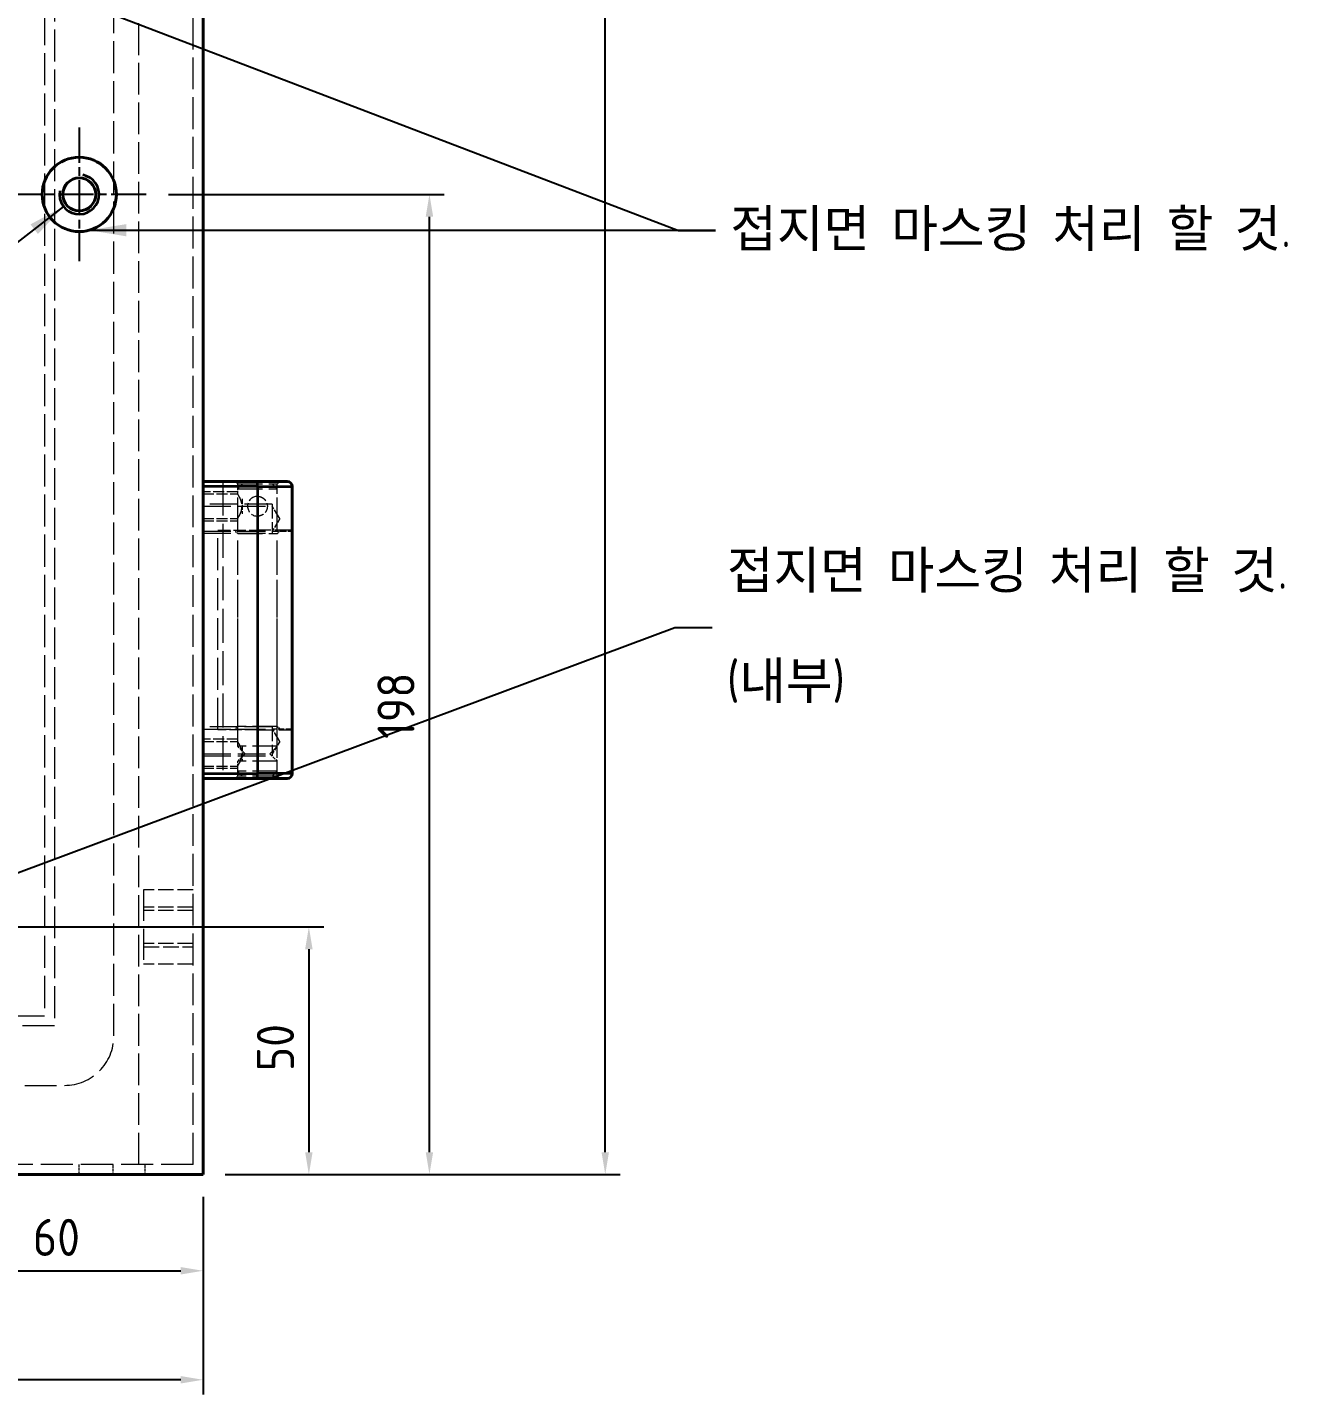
# Model space of a CAD drawing. Header units: millimetres. Extents: x 0 to 2523, y 0 to 1782.
# Drawn here: x 1109.8 to 1367.6, y 441.6 to 717.8 of the extents above; entities that cross this region are included whole.
import ezdxf

# ---------------------------------------------------------------- set-up
doc = ezdxf.new("R2010")
doc.units = ezdxf.units.MM
doc.header["$LTSCALE"] = 3
doc.linetypes.add('CHAIN', pattern=[0.3543, 0.2362, -0.0295, 0.0591, -0.0295])
doc.linetypes.add('DASHED', pattern=[0.2067, 0.1654, -0.0413])
for name, color, linetype, lineweight in [('가려진 것(ISO)', 2, 'DASHED', 18), ('가시적인 것(ISO)', 3, 'Continuous', 40), ('가시적인 좁은 것(ISO)', 3, 'Continuous', 35), ('기호(ISO)', 5, 'Continuous', 25), ('중심 표식(ISO)', 1, 'Continuous', 25), ('치수(ISO)', 2, 'Continuous', 25)]:
    doc.layers.add(name, color=color, linetype=linetype, lineweight=lineweight)
doc.styles.add('치수 텍스트_PSTEK_POSCO', font='isocp.shx')
doc.dimstyles.new('치수_PSTEK_POSCO', dxfattribs={"dimscale": 3, "dimtxt": 2.5, "dimasz": 1.5, "dimexe": 1, "dimexo": 1.5, "dimgap": 1, "dimtad": 1, "dimrnd": 1e-08, "dimdsep": 46, "dimtxsty": '치수 텍스트_PSTEK_POSCO', "dimcen": 0.09, "dimdle": 10, "dimclrd": 7, "dimclre": 7, "dimclrt": 2, "dimadec": 1, "dimazin": 2, "dimtfac": 1, "dimtmove": 0, "dimatfit": 3, "dimfxl": 0, "dimtolj": 1, "dimlwd": -1, "dimlwe": -1, "dimarcsym": 0})
doc.dimstyles.new('치수_PSTEK_POSCO$7', dxfattribs={"dimscale": 3, "dimtxt": 2.5, "dimasz": 2.5, "dimexe": 1, "dimexo": 1.5, "dimgap": 1, "dimtad": 1, "dimrnd": 1e-08, "dimdsep": 46, "dimtxsty": '치수 텍스트_PSTEK_POSCO', "dimcen": 0.09, "dimdle": 10, "dimclrd": 7, "dimclre": 7, "dimclrt": 2, "dimadec": 1, "dimazin": 2, "dimtfac": 1, "dimtmove": 0, "dimatfit": 3, "dimfxl": 0, "dimtolj": 1, "dimlwd": -1, "dimlwe": -1, "dimarcsym": 0})

# ---------------------------------------------------------------- blocks, each defined once
blk = doc.blocks.new('*D28')
at = {"layer": 'Defpoints', "color": 0, "transparency": 16777216}
for p in [(1145.28, 1166.07), (1226.54, 1166.07), (1145.28, 486.07)]:
    blk.add_point(p, dxfattribs=at)
at = {"layer": '치수(ISO)', "color": 7, "transparency": 16777216}
for p, q in [((1149.78, 1166.07), (1229.54, 1166.07)), ((1226.54, 490.57), (1226.54, 1161.57)), ((1149.78, 486.07), (1229.54, 486.07))]:
    blk.add_line(p, q, dxfattribs=at)
for points in [[(1225.79, 1161.57), (1227.29, 1161.57), (1226.54, 1166.07)], [(1225.79, 490.57), (1227.29, 490.57), (1226.54, 486.07)]]:
    blk.add_solid(points, dxfattribs=at)
at = {"layer": '치수(ISO)', "color": 2, "transparency": 16777216, "insert": (1219.79, 829.09), "char_height": 7.5, "attachment_point": 4, "rotation": 90, "style": '치수 텍스트_PSTEK_POSCO'}
blk.add_mtext('\\A1;680', dxfattribs=at)
blk = doc.blocks.new('*D50')
at = {"layer": 'Defpoints', "color": 0, "transparency": 16777216}
for p in [(1040.28, 498.32), (1145.28, 486.07), (1040.28, 444.59)]:
    blk.add_point(p, dxfattribs=at)
at = {"layer": '치수(ISO)', "color": 7, "transparency": 16777216}
for p, q in [((1040.28, 493.82), (1040.28, 441.59)), ((1145.28, 481.57), (1145.28, 441.59)), ((1140.78, 444.59), (1044.78, 444.59))]:
    blk.add_line(p, q, dxfattribs=at)
for points in [[(1044.78, 445.34), (1044.78, 443.84), (1040.28, 444.59)], [(1140.78, 445.34), (1140.78, 443.84), (1145.28, 444.59)]]:
    blk.add_solid(points, dxfattribs=at)
at = {"layer": '치수(ISO)', "color": 2, "transparency": 16777216, "insert": (1085.37, 451.34), "char_height": 7.5, "attachment_point": 4, "style": '치수 텍스트_PSTEK_POSCO'}
blk.add_mtext('\\A1;105', dxfattribs=at)
blk = doc.blocks.new('*D51')
at = {"layer": 'Defpoints', "color": 0, "transparency": 16777216}
for p in [(1098.78, 536.07), (1145.28, 486.07), (1166.66, 486.07)]:
    blk.add_point(p, dxfattribs=at)
at = {"layer": '치수(ISO)', "color": 7, "transparency": 16777216}
for p, q in [((1103.28, 536.07), (1169.66, 536.07)), ((1166.66, 531.57), (1166.66, 490.57)), ((1149.78, 486.07), (1169.66, 486.07))]:
    blk.add_line(p, q, dxfattribs=at)
for points in [[(1165.91, 531.57), (1167.41, 531.57), (1166.66, 536.07)], [(1165.91, 490.57), (1167.41, 490.57), (1166.66, 486.07)]]:
    blk.add_solid(points, dxfattribs=at)
at = {"layer": '치수(ISO)', "color": 2, "transparency": 16777216, "insert": (1159.91, 506.94), "char_height": 7.5, "attachment_point": 4, "rotation": 90, "style": '치수 텍스트_PSTEK_POSCO'}
blk.add_mtext('\\A1;50', dxfattribs=at)
blk = doc.blocks.new('*D52')
at = {"layer": 'Defpoints', "color": 0, "transparency": 16777216}
for p in [(1133.78, 684.07), (1191.02, 684.07), (1145.28, 486.07)]:
    blk.add_point(p, dxfattribs=at)
at = {"layer": '치수(ISO)', "color": 7, "transparency": 16777216}
for p, q in [((1138.28, 684.07), (1194.02, 684.07)), ((1191.02, 490.57), (1191.02, 679.57)), ((1149.78, 486.07), (1194.02, 486.07))]:
    blk.add_line(p, q, dxfattribs=at)
for points in [[(1190.27, 679.57), (1191.77, 679.57), (1191.02, 684.07)], [(1190.27, 490.57), (1191.77, 490.57), (1191.02, 486.07)]]:
    blk.add_solid(points, dxfattribs=at)
at = {"layer": '치수(ISO)', "color": 2, "transparency": 16777216, "insert": (1184.27, 574.05), "char_height": 7.5, "attachment_point": 4, "rotation": 90, "style": '치수 텍스트_PSTEK_POSCO'}
blk.add_mtext('\\A1;198', dxfattribs=at)
blk = doc.blocks.new('*D53')
at = {"layer": 'Defpoints', "color": 0, "transparency": 16777216}
for p in [(1085.28, 522.57), (1145.28, 486.07), (1145.28, 466.61)]:
    blk.add_point(p, dxfattribs=at)
at = {"layer": '치수(ISO)', "color": 7, "transparency": 16777216}
for p, q in [((1085.28, 518.07), (1085.28, 463.61)), ((1145.28, 481.57), (1145.28, 463.61)), ((1089.78, 466.61), (1140.78, 466.61))]:
    blk.add_line(p, q, dxfattribs=at)
for points in [[(1089.78, 467.36), (1089.78, 465.86), (1085.28, 466.61)], [(1140.78, 467.36), (1140.78, 465.86), (1145.28, 466.61)]]:
    blk.add_solid(points, dxfattribs=at)
at = {"layer": '치수(ISO)', "color": 2, "transparency": 16777216, "insert": (1110.92, 473.36), "char_height": 7.5, "attachment_point": 4, "style": '치수 텍스트_PSTEK_POSCO'}
blk.add_mtext('\\A1;60', dxfattribs=at)

msp = doc.modelspace()

# ---------------------------------------------------------------- linework, layer by layer
at = {"layer": '가려진 것(ISO)', "ltscale": 12.984919}
msp.add_line((1115.2766, 1136.0669), (1115.2766, 516.0669), dxfattribs=at)
at = {"layer": '가려진 것(ISO)', "ltscale": 13.068692}
msp.add_line((1127.2766, 514.0669), (1127.2766, 1138.0669), dxfattribs=at)
at = {"layer": '가려진 것(ISO)', "ltscale": 13.070897}
msp.add_line((1113.2766, 1134.0669), (1113.2766, 518.0669), dxfattribs=at)
at = {"layer": '가려진 것(ISO)', "ltscale": 12.910631}
msp.add_line((1132.2766, 488.0669), (1132.2766, 760.2669), dxfattribs=at)
at = {"layer": '가려진 것(ISO)', "ltscale": 12.97622}
msp.add_line((1143.2766, 488.0669), (1143.2766, 761.6497), dxfattribs=at)
at = {"layer": '가려진 것(ISO)', "ltscale": 13.822656}
msp.add_line((1149.2766, 626.0669), (1149.2766, 566.0669), dxfattribs=at)
at = {"layer": '가려진 것(ISO)', "ltscale": 0.448841}
for p, q in [((1152.2766, 625.5669), (1151.7766, 626.0669)), ((1160.2766, 625.5669), (1160.7766, 626.0669)), ((1152.2766, 615.5669), (1151.7766, 616.0669)), ((1160.2766, 615.5669), (1160.7766, 616.0669)), ((1152.2766, 576.5669), (1151.7766, 576.0669)), ((1160.2766, 576.5669), (1160.7766, 576.0669)), ((1152.2766, 566.5669), (1151.7766, 566.0669)), ((1160.2766, 566.5669), (1160.7766, 566.0669))]:
    msp.add_line(p, q, dxfattribs=at)
at = {"layer": '가려진 것(ISO)', "ltscale": 10.132536}
for p, q in [((1152.2766, 625.5669), (1160.2766, 625.5669)), ((1152.2766, 624.5669), (1160.2766, 624.5669)), ((1152.2766, 615.5669), (1160.2766, 615.5669)), ((1160.2766, 576.5669), (1152.2766, 576.5669)), ((1160.2766, 572.5669), (1152.2766, 572.5669)), ((1160.2766, 569.5669), (1152.2766, 569.5669)), ((1160.2766, 567.5669), (1152.2766, 567.5669)), ((1160.2766, 566.5669), (1152.2766, 566.5669))]:
    msp.add_line(p, q, dxfattribs=at)
at = {"layer": '가려진 것(ISO)', "ltscale": 1.269698}
for p, q in [((1152.2766, 623.5669), (1152.2766, 625.5669)), ((1152.2766, 567.5669), (1152.2766, 569.5669)), ((1160.2766, 567.5669), (1160.2766, 569.5669)), ((1152.2766, 566.5669), (1152.2766, 568.5669)), ((1120.2766, 486.0669), (1120.2766, 488.0669)), ((1127.0266, 488.0669), (1127.0266, 486.0669)), ((1133.5266, 488.0669), (1133.5266, 486.0669))]:
    msp.add_line(p, q, dxfattribs=at)
at = {"layer": '가려진 것(ISO)', "ltscale": 0.897783}
for p, q in [((1153.2766, 625.5669), (1152.2766, 624.5669)), ((1159.2766, 625.5669), (1160.2766, 624.5669)), ((1153.2766, 566.5669), (1152.2766, 567.5669)), ((1159.2766, 566.5669), (1160.2766, 567.5669))]:
    msp.add_line(p, q, dxfattribs=at)
at = {"layer": '가려진 것(ISO)', "ltscale": 13.97624}
for p, q in [((1152.2766, 572.5669), (1152.2766, 624.5669)), ((1160.2766, 572.5669), (1160.2766, 624.5669))]:
    msp.add_line(p, q, dxfattribs=at)
at = {"layer": '가려진 것(ISO)', "ltscale": 5.936204}
for p, q in [((1160.2766, 616.2169), (1160.2766, 625.5669)), ((1160.2766, 566.5669), (1160.2766, 575.9169))]:
    msp.add_line(p, q, dxfattribs=at)
at = {"layer": '가려진 것(ISO)', "ltscale": 4.444192}
for p, q in [((1152.2766, 623.9999), (1145.2766, 623.9999)), ((1145.2766, 623.5669), (1152.2766, 623.5669)), ((1145.2766, 618.5669), (1152.2766, 618.5669)), ((1145.2766, 618.1339), (1152.2766, 618.1339)), ((1152.2766, 573.9999), (1145.2766, 573.9999)), ((1145.2766, 573.5669), (1152.2766, 573.5669)), ((1145.2766, 568.5669), (1152.2766, 568.5669)), ((1145.2766, 568.1339), (1152.2766, 568.1339))]:
    msp.add_line(p, q, dxfattribs=at)
at = {"layer": '가려진 것(ISO)', "ltscale": 2.049378}
for p, q in [((1153.1541, 622.6006), (1153.1541, 619.5331)), ((1153.1541, 572.6006), (1153.1541, 569.5331))]:
    msp.add_line(p, q, dxfattribs=at)
at = {"layer": '가려진 것(ISO)', "ltscale": 11.288502}
for p, q in [((1159.2766, 621.4999), (1145.2766, 621.4999)), ((1145.2766, 621.0669), (1159.2766, 621.0669)), ((1145.2766, 616.0669), (1159.2766, 616.0669)), ((1145.2766, 615.6339), (1159.2766, 615.6339)), ((1159.2766, 576.4999), (1145.2766, 576.4999)), ((1145.2766, 576.0669), (1159.2766, 576.0669)), ((1145.2766, 571.0669), (1159.2766, 571.0669)), ((1145.2766, 570.6339), (1159.2766, 570.6339))]:
    msp.add_line(p, q, dxfattribs=at)
at = {"layer": '가려진 것(ISO)', "ltscale": 5.850043}
for p, q in [((1159.2766, 621.4999), (1159.2766, 615.6339)), ((1159.2766, 576.4999), (1159.2766, 570.6339))]:
    msp.add_line(p, q, dxfattribs=at)
at = {"layer": '가려진 것(ISO)', "ltscale": 1.851636}
for p, q in [((1160.7787, 618.5669), (1159.2766, 621.0669)), ((1160.7787, 618.5669), (1159.2766, 616.0669)), ((1160.7787, 573.5669), (1159.2766, 576.0669)), ((1160.7787, 573.5669), (1159.2766, 571.0669))]:
    msp.add_line(p, q, dxfattribs=at)
at = {"layer": '가려진 것(ISO)', "ltscale": 5.079091}
for p, q in [((1148.2766, 616.2169), (1156.2766, 616.2169)), ((1156.2766, 575.9169), (1148.2766, 575.9169))]:
    msp.add_line(p, q, dxfattribs=at)
at = {"layer": '가려진 것(ISO)', "ltscale": 12.997904}
msp.add_line((1148.2766, 575.9169), (1148.2766, 616.2169), dxfattribs=at)
at = {"layer": '가려진 것(ISO)', "ltscale": 1.491912}
for p, q in [((1152.2766, 616.2169), (1152.2766, 618.5669)), ((1152.2766, 573.5669), (1152.2766, 575.9169))]:
    msp.add_line(p, q, dxfattribs=at)
at = {"layer": '가려진 것(ISO)', "ltscale": 6.980978}
for p, q in [((1163.2766, 616.2169), (1156.2766, 616.2169)), ((1156.2766, 575.9169), (1163.2766, 575.9169))]:
    msp.add_line(p, q, dxfattribs=at)
at = {"layer": '가려진 것(ISO)', "ltscale": 2.539495}
for p, q in [((1159.2766, 616.0669), (1163.2766, 616.0669)), ((1163.2766, 576.0669), (1159.2766, 576.0669))]:
    msp.add_line(p, q, dxfattribs=at)
at = {"layer": '가려진 것(ISO)', "ltscale": 12.578616}
for p, q in [((1152.2766, 576.5669), (1152.2766, 615.5669)), ((1160.2766, 576.5669), (1160.2766, 615.5669))]:
    msp.add_line(p, q, dxfattribs=at)
at = {"layer": '가려진 것(ISO)', "ltscale": 1.346724}
for p, q in [((1153.7766, 571.0669), (1152.2766, 572.5669)), ((1158.7766, 571.0669), (1160.2766, 572.5669)), ((1153.7766, 571.0669), (1152.2766, 569.5669)), ((1158.7766, 571.0669), (1160.2766, 569.5669))]:
    msp.add_line(p, q, dxfattribs=at)
at = {"layer": '가려진 것(ISO)', "ltscale": 12.665669}
msp.add_line((1133.2766, 543.5669), (1133.2766, 528.5669), dxfattribs=at)
at = {"layer": '가려진 것(ISO)', "ltscale": 6.348889}
for p, q in [((1143.2766, 543.5669), (1133.2766, 543.5669)), ((1143.2766, 540.0669), (1133.2766, 540.0669)), ((1143.2766, 539.3904), (1133.2766, 539.3904)), ((1143.2766, 532.7434), (1133.2766, 532.7434)), ((1133.2766, 532.0669), (1143.2766, 532.0669)), ((1143.2766, 528.5669), (1133.2766, 528.5669))]:
    msp.add_line(p, q, dxfattribs=at)
at = {"layer": '가려진 것(ISO)', "ltscale": 12.901145}
for p, q in [((1113.2766, 518.0669), (817.2766, 518.0669)), ((813.2766, 504.0669), (1117.2766, 504.0669))]:
    msp.add_line(p, q, dxfattribs=at)
at = {"layer": '가려진 것(ISO)', "ltscale": 13.075485}
msp.add_line((1115.2766, 516.0669), (815.2766, 516.0669), dxfattribs=at)
at = {"layer": '가려진 것(ISO)', "ltscale": 13.047749}
msp.add_line((1143.2766, 488.0669), (787.2766, 488.0669), dxfattribs=at)
at = {"layer": '가려진 것(ISO)', "ltscale": 3.989087}
msp.add_arc((1156.2766, 621.0669), 2, 90, 270, dxfattribs=at)
at = {"layer": '가려진 것(ISO)', "ltscale": 12.665669}
msp.add_arc((1117.2766, 514.0669), 10, 270, 0, dxfattribs=at)
at = {"layer": '가려진 것(ISO)', "ltscale": 0.008454}
msp.add_open_spline([(1162.2766, 626.0669), (1162.2766, 626.0669), (1162.2766, 626.0669), (1162.2766, 626.0669)], degree=3, dxfattribs=at)
at = {"layer": '가려진 것(ISO)', "ltscale": 5.135678}
for points in [[(1152.2766, 618.5669), (1152.2936, 618.5935), (1152.3192, 618.6334), (1152.4726, 618.8917), (1152.5819, 619.083), (1152.7957, 619.5169), (1152.9163, 619.7916), (1153.0976, 620.4028), (1153.1541, 620.7406), (1153.1541, 621.3931), (1153.0976, 621.7309), (1152.9163, 622.3422), (1152.7957, 622.6168), (1152.5819, 623.0507), (1152.4726, 623.242), (1152.3192, 623.5003), (1152.2936, 623.5402), (1152.2766, 623.5669)], [(1152.2766, 568.5669), (1152.2936, 568.5935), (1152.3192, 568.6334), (1152.4726, 568.8917), (1152.5819, 569.083), (1152.7957, 569.5169), (1152.9163, 569.7916), (1153.0976, 570.4028), (1153.1541, 570.7406), (1153.1541, 571.3931), (1153.0976, 571.7309), (1152.9163, 572.3422), (1152.7957, 572.6168), (1152.5819, 573.0507), (1152.4726, 573.242), (1152.3192, 573.5003), (1152.2936, 573.5402), (1152.2766, 573.5669)]]:
    msp.add_open_spline(points, degree=3, knots=[1.949545609, 1.949545609, 1.949545609, 1.949545609, 2.0466362, 2.0466362, 2.143726792, 2.143726792, 2.241590761, 2.241590761, 2.339454731, 2.339454731, 2.4373187, 2.4373187, 2.535182669, 2.535182669, 2.632273261, 2.632273261, 2.729363852, 2.729363852, 2.729363852, 2.729363852], dxfattribs=at)
at = {"layer": '가려진 것(ISO)', "ltscale": 4.009624}
msp.add_open_spline([(1156.2766, 623.0669), (1156.5292, 623.0669), (1156.7977, 623.0161), (1157.2901, 622.8115), (1157.514, 622.6578), (1157.8676, 622.3043), (1158.0213, 622.0803), (1158.2258, 621.588), (1158.2766, 621.3195), (1158.2766, 620.8142), (1158.2258, 620.5457), (1158.0213, 620.0534), (1157.8676, 619.8294), (1157.514, 619.4759), (1157.2901, 619.3222), (1156.7977, 619.1176), (1156.5292, 619.0669), (1156.2766, 619.0669)], degree=3, knots=[-0.909540528, -0.909540528, -0.909540528, -0.909540528, -0.833754696, -0.833754696, -0.757968865, -0.757968865, -0.682164608, -0.682164608, -0.606360352, -0.606360352, -0.530556096, -0.530556096, -0.454751839, -0.454751839, -0.378966008, -0.378966008, -0.303180176, -0.303180176, -0.303180176, -0.303180176], dxfattribs=at)
at = {"layer": '가시적인 것(ISO)'}
for p, q in [((1145.2766, 486.0669), (1145.2766, 1166.0669)), ((1145.2766, 626.0669), (1156.2766, 626.0669)), ((1156.2766, 626.0669), (1162.2766, 626.0669)), ((1163.2766, 625.0669), (1163.2766, 567.0669)), ((1156.2766, 566.0669), (1145.2766, 566.0669)), ((1162.2766, 566.0669), (1156.2766, 566.0669)), ((1145.2766, 486.0669), (785.2766, 486.0669))]:
    msp.add_line(p, q, dxfattribs=at)
for radius in [7.5, 3.3235]:
    msp.add_circle((1120.2766, 684.0669), radius, dxfattribs=at)
for centre, start, end in [((1162.2766, 625.0669), 0, 90), ((1162.2766, 567.0669), 270, 0)]:
    msp.add_arc(centre, 1, start, end, dxfattribs=at)
at = {"layer": '가시적인 좁은 것(ISO)'}
for p, q in [((1156.2766, 625.0669), (1145.2766, 625.0669)), ((1156.2766, 625.0669), (1156.2766, 626.0669)), ((1156.2766, 625.0669), (1163.2766, 625.0669)), ((1156.2766, 625.0669), (1156.2766, 567.0669)), ((1145.2766, 567.0669), (1156.2766, 567.0669)), ((1156.2766, 566.0669), (1156.2766, 567.0669)), ((1163.2766, 567.0669), (1156.2766, 567.0669))]:
    msp.add_line(p, q, dxfattribs=at)
msp.add_arc((1120.2766, 684.0669), 4, 170, 80, dxfattribs=at)
at = {"layer": '중심 표식(ISO)', "linetype": 'CHAIN', "ltscale": 10.000767}
for p, q in [((1120.2766, 697.5669), (1120.2766, 670.5669)), ((1133.7766, 684.0669), (1106.7766, 684.0669))]:
    msp.add_line(p, q, dxfattribs=at)

# ---------------------------------------------------------------- texts
at = {"layer": '기호(ISO)', "color": 2, "insert": (1251.8069, 676.7992), "char_height": 7.5, "width": 131.594152, "attachment_point": 4, "style": '치수 텍스트_PSTEK_POSCO'}
msp.add_mtext('{\\fISOCP|b0|i0;\\H7.5000;접지면 마스킹 처리 할 것.}', dxfattribs=at)
at = {"layer": '기호(ISO)', "color": 2, "insert": (1251.7938, 676.8359), "char_height": 7.5, "attachment_point": 4, "style": '치수 텍스트_PSTEK_POSCO'}
msp.add_mtext('{\\fISOCP|b0|i0;\\H7.5000; }', dxfattribs=at)
at = {"layer": '기호(ISO)', "color": 2, "insert": (1251.1211, 596.6045), "char_height": 7.5, "width": 134.928489, "attachment_point": 4, "line_spacing_factor": 1.78626, "style": '치수 텍스트_PSTEK_POSCO'}
msp.add_mtext('{\\fISOCP|b0|i0;\\H7.5000;접지면 마스킹 처리 할 것. \\P(내부)}', dxfattribs=at)

# ---------------------------------------------------------------- dimensions: what is measured, and where the dimension line sits
at = {"layer": '치수(ISO)', "color": 7}
for base, p1, p2, angle, picture, middle in [((1226.5354, 1166.0669), (1145.2766, 486.0669), (1145.2766, 1166.0669), 90, '*D28', (1226.5354, 836.0669)), ((1191.0196, 684.0669), (1145.2766, 486.0669), (1133.7766, 684.0669), 90, '*D52', (1191.0196, 580.0669)), ((1166.6589, 486.0669), (1098.7766, 536.0669), (1145.2766, 486.0669), 90, '*D51', (1166.6589, 511.0669)), ((1145.2766, 466.6147), (1085.2766, 522.5669), (1145.2766, 486.0669), 180, '*D53', (1115.2766, 466.6147)), ((1040.2766, 444.5857), (1145.2766, 486.0669), (1040.2766, 498.3169), 180, '*D50', (1091.5266, 444.5857))]:
    dim = msp.add_linear_dim(base=base, p1=p1, p2=p2, angle=angle, dimstyle='치수_PSTEK_POSCO', override={"dimdec": 2, "dimtp": 0, "dimtm": 0, "dimtdec": 2, "dimtofl": 0, "dimatfit": 1}, dxfattribs=at)
    dim.commit()
    dim.dimension.update_dxf_attribs({"geometry": picture, "text_midpoint": middle, "dimtype": 160})

# ---------------------------------------------------------------- leaders
at = {"layer": '기호(ISO)', "color": 7, "annotation_type": 0, "has_hookline": 1}
for points, hookline_direction, text_width in [([(1089.7766, 734.7255), (1241.3069, 676.7992), (1248.8069, 676.7992)], 0, 115.8273), ([(1117.1069, 681.6269), (1088.7295, 659.6776), (1081.2295, 659.6776)], 1, 55.5059), ([(1122.2673, 676.8359), (1248.7938, 676.8359)], 0, 3.3346), ([(1091.1136, 540.7764), (1240.6211, 596.6045), (1248.1211, 596.6045)], 0, 115.8273)]:
    msp.add_leader(points, dimstyle='치수_PSTEK_POSCO$7', override={"dimtad": 0}, dxfattribs=dict(at, hookline_direction=hookline_direction, text_width=text_width))

doc.saveas('drawing.dxf')
